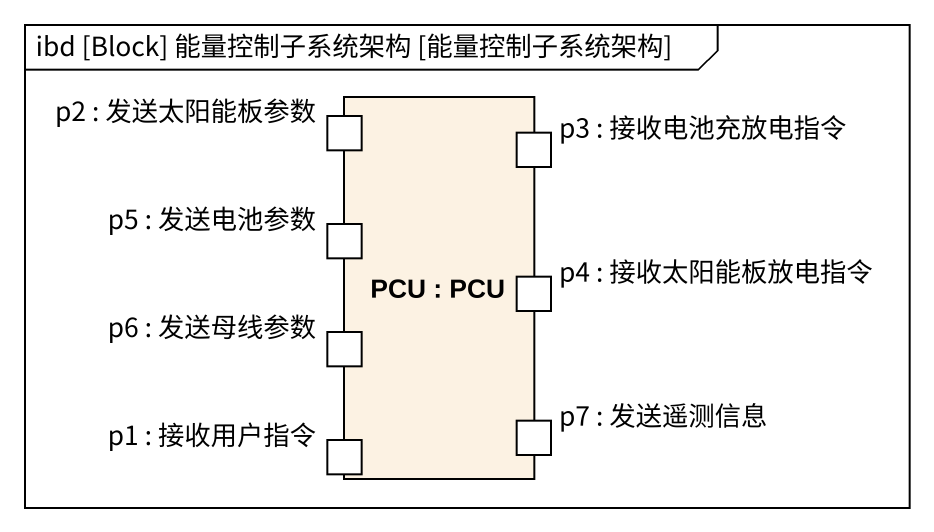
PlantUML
@startuml
mainframe ibd [Block] 能量控制子系统架构 [能量控制子系统架构]
rectangle "PCU : PCU" as PCU {
  port "p2 : 发送太阳能板参数" as p2_发送太阳能板参数
  port "p3 : 接收电池充放电指令" as p3_接收电池充放电指令
  port "p5 : 发送电池参数" as p5_发送电池参数
  port "p4 : 接收太阳能板放电指令" as p4_接收太阳能板放电指令
  port "p6 : 发送母线参数" as p6_发送母线参数
  port "p7 : 发送遥测信息" as p7_发送遥测信息
  port "p1 : 接收用户指令" as p1_接收用户指令
}
@enduml
